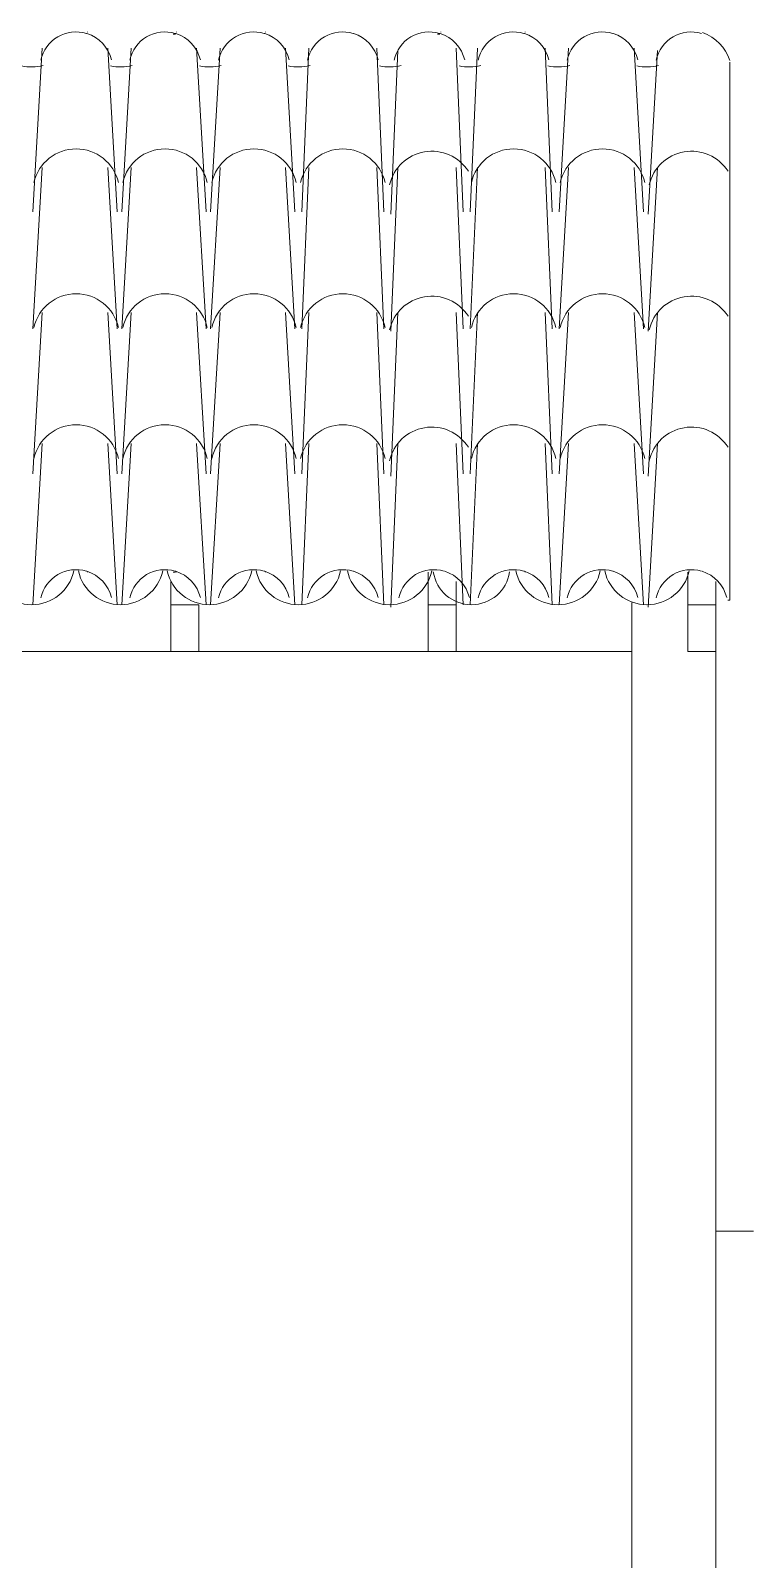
# Model space of a CAD drawing. Header units: millimetres. Extents: x 8244 to 20884, y 539 to 5034.
# Drawn here: x 17343 to 18652, y 2147 to 4917 of the extents above; entities that cross this region are included whole.
import ezdxf

# ---------------------------------------------------------------- set-up
doc = ezdxf.new("R2010")
doc.units = ezdxf.units.MM
doc.layers.add('A-ALV-___-___-EXI', color=250, linetype='Continuous', lineweight=25)
doc.layers.add('A-COB-___-___-EXI', color=250, linetype='Continuous', lineweight=25)

msp = doc.modelspace()

# ---------------------------------------------------------------- linework, layer by layer
at = {"layer": 'A-ALV-___-___-EXI', "color": 248, "lineweight": 15}
for p, q in [((18431.8, 3881.3), (18431.8, 1077.1)), ((11497.5, 3792.4), (18431.8, 3792.4)), ((18584.3, 3792.4), (18584.3, 1074.2)), ((18584.3, 2741.9), (18652.1, 2741.9))]:
    msp.add_line(p, q, dxfattribs=at)
at = {"layer": 'A-COB-___-___-EXI', "color": 248, "lineweight": 15}
for p, q in [((17601.6, 4910.7), (17605.8, 4910.7)), ((18080.2, 4910.7), (18084.5, 4910.7)), ((17347.4, 4588.8), (17364.3, 4885.3)), ((17499.9, 4588.8), (17483, 4885.3)), ((17508.4, 4588.8), (17525.3, 4885.3)), ((17660.9, 4588.8), (17643.9, 4885.3)), ((17669.3, 4588.8), (17686.3, 4885.3)), ((17834.5, 4588.8), (17847.2, 4885.3)), ((17982.8, 4588.8), (17970.1, 4885.3)), ((17995.5, 4584.5), (18008.2, 4881)), ((18126.8, 4588.8), (18114.1, 4885.3)), ((18139.5, 4588.8), (18152.2, 4885.3)), ((18300.5, 4588.8), (18317.4, 4885.3)), ((18453, 4588.8), (18436.1, 4885.3)), ((18461.5, 4584.5), (18478.4, 4881)), ((17347.4, 4377), (17364.3, 4669.2)), ((17499.9, 4377), (17483, 4669.2)), ((17508.4, 4377), (17525.3, 4669.2)), ((17660.9, 4377), (17643.9, 4669.2)), ((17834.5, 4377), (17847.2, 4669.2)), ((17982.8, 4377), (17970.1, 4669.2)), ((17995.5, 4372.7), (18008.2, 4669.2)), ((18126.8, 4377), (18114.1, 4669.2)), ((18300.5, 4377), (18317.4, 4669.2)), ((18453, 4377), (18436.1, 4669.2)), ((18461.5, 4372.7), (18478.4, 4669.2)), ((17347.4, 4114.3), (17364.3, 4406.6)), ((17499.9, 4114.3), (17483, 4406.6)), ((17508.4, 4114.3), (17525.3, 4406.6)), ((17660.9, 4114.3), (17643.9, 4406.6)), ((17834.5, 4114.3), (17847.2, 4406.6)), ((17982.8, 4114.3), (17970.1, 4406.6)), ((17995.5, 4110.1), (18008.2, 4406.6)), ((18126.8, 4114.3), (18114.1, 4406.6)), ((18300.5, 4114.3), (18317.4, 4406.6)), ((18453, 4114.3), (18436.1, 4406.6)), ((18461.5, 4110.1), (18478.4, 4406.6)), ((17347.4, 3877.1), (17364.3, 4169.4)), ((17499.9, 3877.1), (17483, 4169.4)), ((17508.4, 3877.1), (17525.3, 4169.4)), ((17660.9, 3877.1), (17643.9, 4169.4)), ((17834.5, 3877.1), (17847.2, 4169.4)), ((17982.8, 3877.1), (17970.1, 4169.4)), ((17995.5, 3872.9), (18008.2, 4169.4)), ((18126.8, 3877.1), (18114.1, 4169.4)), ((18300.5, 3877.1), (18317.4, 4169.4)), ((18453, 3877.1), (18436.1, 4169.4)), ((18461.5, 3872.9), (18478.4, 4169.4)), ((17601.6, 3936.4), (17605.8, 3936.4)), ((18114.1, 3877.1), (18114.1, 3919.5)), ((18584.3, 3877.1), (18584.3, 3919.5))]:
    msp.add_line(p, q, dxfattribs=at)
at = {"layer": 'A-COB-___-___-EXI', "color": 248, "lineweight": 15, "flags": 128}
for points in [[(17804.9, 4885.3), (17821.8, 4588.8)], [(18275.1, 4885.3), (18287.8, 4588.8)], [(17686.3, 4669.2), (17669.3, 4377)], [(17804.9, 4669.2), (17821.8, 4377)], [(18152.2, 4669.2), (18139.5, 4377)], [(18275.1, 4669.2), (18287.8, 4377)], [(17686.3, 4406.6), (17669.3, 4114.3)], [(17804.9, 4406.6), (17821.8, 4114.3)], [(18152.2, 4406.6), (18139.5, 4114.3)], [(18275.1, 4406.6), (18287.8, 4114.3)], [(17686.3, 4169.4), (17669.3, 3877.1)], [(17804.9, 4169.4), (17821.8, 3877.1)], [(18152.2, 4169.4), (18139.5, 3877.1)], [(18275.1, 4169.4), (18287.8, 3877.1)]]:
    msp.add_lwpolyline(points, close=True, dxfattribs=at)
for points in [[(18605.5, 3885.6), (18609.7, 3885.6), (18609.7, 4859.9)], [(18063.3, 3877.1), (18114.1, 3877.1), (18114.1, 3792.4), (18063.3, 3792.4), (18063.3, 3877.1), (18063.3, 3936.4)], [(18533.5, 3877.1), (18584.3, 3877.1), (18584.3, 3792.4), (18533.5, 3792.4), (18533.5, 3877.1), (18533.5, 3936.4)], [(17597.3, 3877.1), (17648.2, 3877.1), (17648.2, 3792.4), (17597.3, 3792.4), (17597.3, 3877.1), (17597.3, 3919.5)]]:
    msp.add_lwpolyline(points, dxfattribs=at)
at = {"layer": 'A-COB-___-___-EXI', "color": 18, "lineweight": 9}
for points in [[(17392.4, 4905.9), (17376.8, 4896.7), (17365.7, 4881.4), (17361.7, 4863.7)], [(17392.4, 4905.9), (17376.8, 4896.7), (17365.7, 4881.4), (17361.7, 4863.7)], [(17444.2, 4912.3), (17426.8, 4917.4), (17408, 4915.1), (17392.4, 4905.9)], [(17444.2, 4912.3), (17426.8, 4917.4), (17408, 4915.1), (17392.4, 4905.9)], [(17445.3, 4912), (17444.9, 4912.1), (17444.6, 4912.2), (17444.2, 4912.3)], [(17489.7, 4864.2), (17484.3, 4886.9), (17467.5, 4905.1), (17445.3, 4912)], [(17489.7, 4864.2), (17484.3, 4886.9), (17467.5, 4905.1), (17445.3, 4912)], [(17446.4, 4915.3), (17446.4, 4915.1), (17446.5, 4915), (17446.6, 4914.8)], [(17553.4, 4905.9), (17537.7, 4896.7), (17526.6, 4881.4), (17522.7, 4863.7)], [(17553.4, 4905.9), (17537.7, 4896.7), (17526.6, 4881.4), (17522.7, 4863.7)], [(17605.1, 4912.3), (17587.7, 4917.4), (17569, 4915.1), (17553.4, 4905.9)], [(17605.1, 4912.3), (17587.7, 4917.4), (17569, 4915.1), (17553.4, 4905.9)], [(17606.3, 4912), (17605.9, 4912.1), (17605.5, 4912.2), (17605.1, 4912.3)], [(17650.7, 4864.2), (17645.3, 4886.9), (17628.4, 4905.1), (17606.3, 4912)], [(17650.7, 4864.2), (17645.3, 4886.9), (17628.4, 4905.1), (17606.3, 4912)], [(17607.4, 4915.3), (17607.4, 4915.1), (17607.5, 4915), (17607.5, 4914.8)], [(17714.3, 4905.9), (17698.7, 4896.7), (17687.6, 4881.4), (17683.6, 4863.7)], [(17714.3, 4905.9), (17698.7, 4896.7), (17687.6, 4881.4), (17683.6, 4863.7)], [(17766.1, 4912.3), (17748.7, 4917.4), (17730, 4915.1), (17714.3, 4905.9)], [(17766.1, 4912.3), (17748.7, 4917.4), (17730, 4915.1), (17714.3, 4905.9)], [(17767.2, 4912), (17766.8, 4912.1), (17766.5, 4912.2), (17766.1, 4912.3)], [(17811.6, 4864.2), (17806.3, 4886.9), (17789.4, 4905.1), (17767.2, 4912)], [(17811.6, 4864.2), (17806.3, 4886.9), (17789.4, 4905.1), (17767.2, 4912)], [(17768.4, 4915.3), (17768.4, 4915.1), (17768.4, 4915), (17768.5, 4914.8)], [(17875.3, 4905.9), (17859.7, 4896.7), (17848.6, 4881.4), (17844.6, 4863.7)], [(17927.1, 4912.3), (17909.7, 4917.4), (17890.9, 4915.1), (17875.3, 4905.9)], [(17972.6, 4864.2), (17967.2, 4886.9), (17950.4, 4905.1), (17928.2, 4912)], [(18032, 4905.9), (18016.4, 4896.7), (18005.3, 4881.4), (18001.3, 4863.7)], [(18032, 4905.9), (18016.4, 4896.7), (18005.3, 4881.4), (18001.3, 4863.7)], [(18083.8, 4912.3), (18066.4, 4917.4), (18047.7, 4915.1), (18032, 4905.9)], [(18083.8, 4912.3), (18066.4, 4917.4), (18047.7, 4915.1), (18032, 4905.9)], [(18084.9, 4912), (18084.5, 4912.1), (18084.2, 4912.2), (18083.8, 4912.3)], [(18129.3, 4864.2), (18124, 4886.9), (18107.1, 4905.1), (18084.9, 4912)], [(18129.3, 4864.2), (18124, 4886.9), (18107.1, 4905.1), (18084.9, 4912)], [(18086.1, 4915.3), (18086.1, 4915.1), (18086.1, 4915), (18086.2, 4914.8)], [(18184.5, 4905.9), (18168.9, 4896.7), (18157.8, 4881.4), (18153.8, 4863.7)], [(18184.5, 4905.9), (18168.9, 4896.7), (18157.8, 4881.4), (18153.8, 4863.7)], [(18236.3, 4912.3), (18218.9, 4917.4), (18200.2, 4915.1), (18184.5, 4905.9)], [(18236.3, 4912.3), (18218.9, 4917.4), (18200.2, 4915.1), (18184.5, 4905.9)], [(18237.4, 4912), (18237, 4912.1), (18236.7, 4912.2), (18236.3, 4912.3)], [(18281.8, 4864.2), (18276.5, 4886.9), (18259.6, 4905.1), (18237.4, 4912)], [(18281.8, 4864.2), (18276.5, 4886.9), (18259.6, 4905.1), (18237.4, 4912)], [(18238.6, 4915.3), (18238.6, 4915.1), (18238.6, 4915), (18238.7, 4914.8)], [(18345.5, 4905.9), (18329.9, 4896.7), (18318.8, 4881.4), (18314.8, 4863.7)], [(18397.3, 4912.3), (18379.9, 4917.4), (18361.1, 4915.1), (18345.5, 4905.9)], [(18442.8, 4864.2), (18437.4, 4886.9), (18420.6, 4905.1), (18398.4, 4912)], [(18506.5, 4905.9), (18490.9, 4896.7), (18479.7, 4881.4), (18475.8, 4863.7)], [(18558.2, 4912.3), (18540.8, 4917.4), (18522.1, 4915.1), (18506.5, 4905.9)], [(18609.5, 4863.4), (18601.5, 4886.8), (18583.3, 4905.3), (18560.2, 4913.9)], [(17326.9, 4853.6), (17339.9, 4850.5), (17353.5, 4850.7), (17366.3, 4854.3)], [(17487.9, 4853.6), (17500.9, 4850.5), (17514.5, 4850.7), (17527.3, 4854.3)], [(17648.9, 4853.6), (17661.9, 4850.5), (17675.4, 4850.7), (17688.3, 4854.3)], [(17809.9, 4853.6), (17822.8, 4850.5), (17836.4, 4850.7), (17849.2, 4854.3)], [(17975.1, 4853.6), (17988, 4850.5), (18001.6, 4850.7), (18014.4, 4854.3)], [(18119.1, 4853.6), (18132.1, 4850.5), (18145.6, 4850.7), (18158.5, 4854.3)], [(18280.1, 4853.6), (18293, 4850.5), (18306.6, 4850.7), (18319.4, 4854.3)], [(18441, 4853.6), (18454, 4850.5), (18467.6, 4850.7), (18480.4, 4854.3)], [(17425.8, 4703.1), (17389.1, 4703.1), (17357.3, 4677.7), (17349.3, 4642)], [(17502.2, 4642), (17494.1, 4677.7), (17462.4, 4703.1), (17425.8, 4703.1)], [(17586.7, 4703.1), (17550.1, 4703.1), (17518.3, 4677.7), (17510.3, 4642)], [(17663.2, 4642), (17655.1, 4677.7), (17623.3, 4703.1), (17586.7, 4703.1)], [(17747.7, 4703.1), (17711, 4703.1), (17679.3, 4677.7), (17671.3, 4642)], [(17824.2, 4642), (17816.1, 4677.7), (17784.3, 4703.1), (17747.7, 4703.1)], [(17908.7, 4703.1), (17872, 4703.1), (17840.2, 4677.7), (17832.2, 4642)], [(17985.1, 4642), (17977, 4677.7), (17945.3, 4703.1), (17908.7, 4703.1)], [(18056.3, 4697.8), (18025, 4692.3), (18000.1, 4668.7), (17993.2, 4637.7)], [(18135.9, 4662.4), (18118.9, 4689.2), (18087.5, 4703.1), (18056.3, 4697.8)], [(18217.9, 4703.1), (18181.2, 4703.1), (18149.5, 4677.7), (18141.4, 4642)], [(18294.4, 4642), (18286.3, 4677.7), (18254.5, 4703.1), (18217.9, 4703.1)], [(18378.9, 4703.1), (18342.2, 4703.1), (18310.4, 4677.7), (18302.4, 4642)], [(18455.3, 4642), (18447.2, 4677.7), (18415.5, 4703.1), (18378.9, 4703.1)], [(18526.5, 4697.8), (18495.2, 4692.3), (18470.3, 4668.7), (18463.4, 4637.7)], [(18606.1, 4662.4), (18589.1, 4689.2), (18557.7, 4703.1), (18526.5, 4697.8)], [(17425.8, 4440.5), (17389.1, 4440.5), (17357.3, 4415.1), (17349.3, 4379.3)], [(17502.2, 4379.3), (17494.1, 4415.1), (17462.4, 4440.5), (17425.8, 4440.5)], [(17586.7, 4440.5), (17550.1, 4440.5), (17518.3, 4415.1), (17510.3, 4379.3)], [(17663.2, 4379.3), (17655.1, 4415.1), (17623.3, 4440.5), (17586.7, 4440.5)], [(17747.7, 4440.5), (17711, 4440.5), (17679.3, 4415.1), (17671.3, 4379.3)], [(17824.2, 4379.3), (17816.1, 4415.1), (17784.3, 4440.5), (17747.7, 4440.5)], [(17908.7, 4440.5), (17872, 4440.5), (17840.2, 4415.1), (17832.2, 4379.3)], [(17985.1, 4379.3), (17977, 4415.1), (17945.3, 4440.5), (17908.7, 4440.5)], [(18056.3, 4435.1), (18025, 4429.7), (18000.1, 4406), (17993.2, 4375.1)], [(18135.9, 4399.7), (18118.9, 4426.5), (18087.5, 4440.5), (18056.3, 4435.1)], [(18217.9, 4440.5), (18181.2, 4440.5), (18149.5, 4415.1), (18141.4, 4379.3)], [(18294.4, 4379.3), (18286.3, 4415.1), (18254.5, 4440.5), (18217.9, 4440.5)], [(18378.9, 4440.5), (18342.2, 4440.5), (18310.4, 4415.1), (18302.4, 4379.3)], [(18455.3, 4379.3), (18447.2, 4415.1), (18415.5, 4440.5), (18378.9, 4440.5)], [(18526.5, 4435.1), (18495.2, 4429.7), (18470.3, 4406), (18463.4, 4375.1)], [(18606.1, 4399.7), (18589.1, 4426.5), (18557.7, 4440.5), (18526.5, 4435.1)], [(17425.8, 4203.3), (17389.1, 4203.3), (17357.3, 4177.9), (17349.3, 4142.1)], [(17502.2, 4142.1), (17494.1, 4177.9), (17462.4, 4203.3), (17425.8, 4203.3)], [(17586.7, 4203.3), (17550.1, 4203.3), (17518.3, 4177.9), (17510.3, 4142.1)], [(17663.2, 4142.1), (17655.1, 4177.9), (17623.3, 4203.3), (17586.7, 4203.3)], [(17747.7, 4203.3), (17711, 4203.3), (17679.3, 4177.9), (17671.3, 4142.1)], [(17824.2, 4142.1), (17816.1, 4177.9), (17784.3, 4203.3), (17747.7, 4203.3)], [(17908.7, 4203.3), (17872, 4203.3), (17840.2, 4177.9), (17832.2, 4142.1)], [(17985.1, 4142.1), (17977, 4177.9), (17945.3, 4203.3), (17908.7, 4203.3)], [(18056.3, 4197.9), (18025, 4192.5), (18000.1, 4168.8), (17993.2, 4137.9)], [(18135.9, 4162.5), (18118.9, 4189.3), (18087.5, 4203.3), (18056.3, 4197.9)], [(18217.9, 4203.3), (18181.2, 4203.3), (18149.5, 4177.9), (18141.4, 4142.1)], [(18294.4, 4142.1), (18286.3, 4177.9), (18254.5, 4203.3), (18217.9, 4203.3)], [(18378.9, 4203.3), (18342.2, 4203.3), (18310.4, 4177.9), (18302.4, 4142.1)], [(18455.3, 4142.1), (18447.2, 4177.9), (18415.5, 4203.3), (18378.9, 4203.3)], [(18526.5, 4197.9), (18495.2, 4192.5), (18470.3, 4168.8), (18463.4, 4137.9)], [(18606.1, 4162.5), (18589.1, 4189.3), (18557.7, 4203.3), (18526.5, 4197.9)], [(17268.8, 3938.3), (17276.8, 3902.5), (17308.6, 3877.1), (17345.3, 3877.1)], [(17345.3, 3877.1), (17381.9, 3877.1), (17413.6, 3902.5), (17421.7, 3938.3)], [(17444.2, 3938), (17426.8, 3943.1), (17408, 3940.8), (17392.4, 3931.6)], [(17444.2, 3938), (17426.8, 3943.1), (17408, 3940.8), (17392.4, 3931.6)], [(17429.8, 3938.3), (17437.8, 3902.5), (17469.6, 3877.1), (17506.2, 3877.1)], [(17445.3, 3937.7), (17444.9, 3937.8), (17444.6, 3937.9), (17444.2, 3938)], [(17489.7, 3890), (17484.3, 3912.6), (17467.5, 3930.8), (17445.3, 3937.7)], [(17489.7, 3890), (17484.3, 3912.6), (17467.5, 3930.8), (17445.3, 3937.7)], [(17446.4, 3936.8), (17446.4, 3936.6), (17446.5, 3936.5), (17446.6, 3936.3)], [(17506.2, 3877.1), (17542.8, 3877.1), (17574.6, 3902.5), (17582.7, 3938.3)], [(17605.1, 3938), (17587.7, 3943.1), (17569, 3940.8), (17553.4, 3931.6)], [(17605.1, 3938), (17587.7, 3943.1), (17569, 3940.8), (17553.4, 3931.6)], [(17590.8, 3938.3), (17598.8, 3902.5), (17630.5, 3877.1), (17667.2, 3877.1)], [(17606.3, 3937.7), (17605.9, 3937.8), (17605.5, 3937.9), (17605.1, 3938)], [(17650.7, 3890), (17645.3, 3912.6), (17628.4, 3930.8), (17606.3, 3937.7)], [(17650.7, 3890), (17645.3, 3912.6), (17628.4, 3930.8), (17606.3, 3937.7)], [(17607.4, 3936.8), (17607.4, 3936.6), (17607.5, 3936.5), (17607.5, 3936.3)], [(17667.2, 3877.1), (17703.8, 3877.1), (17735.6, 3902.5), (17743.7, 3938.3)], [(17766.1, 3938), (17748.7, 3943.1), (17730, 3940.8), (17714.3, 3931.6)], [(17766.1, 3938), (17748.7, 3943.1), (17730, 3940.8), (17714.3, 3931.6)], [(17751.7, 3938.3), (17759.7, 3902.5), (17791.5, 3877.1), (17828.2, 3877.1)], [(17767.2, 3937.7), (17766.8, 3937.8), (17766.5, 3937.9), (17766.1, 3938)], [(17811.6, 3890), (17806.3, 3912.6), (17789.4, 3930.8), (17767.2, 3937.7)], [(17811.6, 3890), (17806.3, 3912.6), (17789.4, 3930.8), (17767.2, 3937.7)], [(17768.4, 3936.8), (17768.4, 3936.6), (17768.4, 3936.5), (17768.5, 3936.3)], [(17828.2, 3877.1), (17864.8, 3877.1), (17896.6, 3902.5), (17904.6, 3938.3)], [(17927.1, 3938), (17909.7, 3943.1), (17890.9, 3940.8), (17875.3, 3931.6)], [(17916.9, 3938.3), (17925, 3902.5), (17956.7, 3877.1), (17993.4, 3877.1)], [(17972.6, 3890), (17967.2, 3912.6), (17950.4, 3930.8), (17928.2, 3937.7)], [(17993.4, 3877.1), (18030, 3877.1), (18061.8, 3902.5), (18069.8, 3938.3)], [(18092.3, 3938), (18074.9, 3943.1), (18056.1, 3940.8), (18040.5, 3931.6)], [(18072.5, 3936.6), (18077.7, 3902.4), (18107, 3877.1), (18141.7, 3877.1)], [(18137.8, 3890), (18132.5, 3912.6), (18115.6, 3930.8), (18093.4, 3937.7)], [(18141.7, 3877.1), (18176.2, 3877.1), (18205.6, 3902.4), (18210.7, 3936.6)], [(18236.3, 3938), (18218.9, 3943.1), (18200.2, 3940.8), (18184.5, 3931.6)], [(18236.3, 3938), (18218.9, 3943.1), (18200.2, 3940.8), (18184.5, 3931.6)], [(18221.9, 3938.3), (18229.9, 3902.5), (18261.7, 3877.1), (18298.4, 3877.1)], [(18237.4, 3937.7), (18237, 3937.8), (18236.7, 3937.9), (18236.3, 3938)], [(18281.8, 3890), (18276.5, 3912.6), (18259.6, 3930.8), (18237.4, 3937.7)], [(18281.8, 3890), (18276.5, 3912.6), (18259.6, 3930.8), (18237.4, 3937.7)], [(18238.6, 3936.8), (18238.6, 3936.6), (18238.6, 3936.5), (18238.7, 3936.3)], [(18298.4, 3877.1), (18335, 3877.1), (18366.8, 3902.5), (18374.8, 3938.3)], [(18397.3, 3938), (18379.9, 3943.1), (18361.1, 3940.8), (18345.5, 3931.6)], [(18382.9, 3938.3), (18390.9, 3902.5), (18422.7, 3877.1), (18459.4, 3877.1)], [(18442.8, 3890), (18437.4, 3912.6), (18420.6, 3930.8), (18398.4, 3937.7)], [(18459.4, 3877.1), (18496, 3877.1), (18527.7, 3902.5), (18535.8, 3938.3)], [(18558.2, 3938), (18540.8, 3943.1), (18522.1, 3940.8), (18506.5, 3931.6)], [(18603.8, 3890), (18598.4, 3912.6), (18581.5, 3930.8), (18559.4, 3937.7)], [(17392.4, 3931.6), (17376.8, 3922.4), (17365.7, 3907.1), (17361.7, 3889.4)], [(17392.4, 3931.6), (17376.8, 3922.4), (17365.7, 3907.1), (17361.7, 3889.4)], [(17553.4, 3931.6), (17537.7, 3922.4), (17526.6, 3907.1), (17522.7, 3889.4)], [(17553.4, 3931.6), (17537.7, 3922.4), (17526.6, 3907.1), (17522.7, 3889.4)], [(17714.3, 3931.6), (17698.7, 3922.4), (17687.6, 3907.1), (17683.6, 3889.4)], [(17714.3, 3931.6), (17698.7, 3922.4), (17687.6, 3907.1), (17683.6, 3889.4)], [(17875.3, 3931.6), (17859.7, 3922.4), (17848.6, 3907.1), (17844.6, 3889.4)], [(18040.5, 3931.6), (18024.9, 3922.4), (18013.8, 3907.1), (18009.8, 3889.4)], [(18184.5, 3931.6), (18168.9, 3922.4), (18157.8, 3907.1), (18153.8, 3889.4)], [(18184.5, 3931.6), (18168.9, 3922.4), (18157.8, 3907.1), (18153.8, 3889.4)], [(18345.5, 3931.6), (18329.9, 3922.4), (18318.8, 3907.1), (18314.8, 3889.4)], [(18506.5, 3931.6), (18490.9, 3922.4), (18479.7, 3907.1), (18475.8, 3889.4)]]:
    msp.add_open_spline(points, degree=3, dxfattribs=at)

doc.saveas('drawing.dxf')
